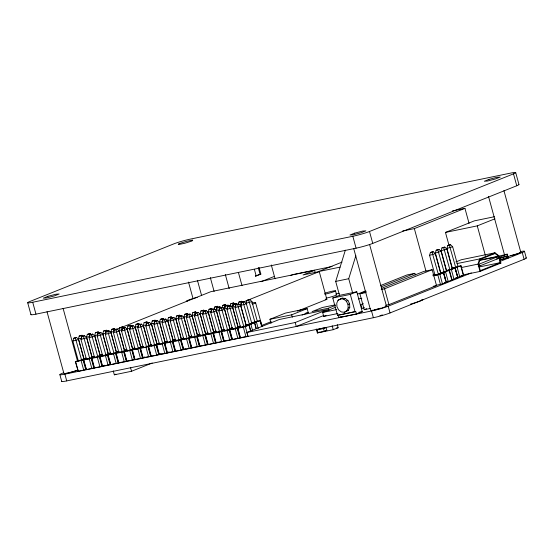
<?xml version="1.0" encoding="UTF-8"?>
<svg xmlns="http://www.w3.org/2000/svg" width="554" height="554" viewBox="0 0 554 554"><rect width="100%" height="100%" fill="white"/><g stroke="black" fill="none" stroke-linecap="round" stroke-linejoin="round"><path stroke-width="0.83" d="M213.962 309.201L214.55 307.11L217.41 306.286L218.449 307.269M222.078 307.532L222.66 305.434L223.864 304.956L225.52 304.61L227.085 306.092M230.187 305.856L230.776 303.765L233.636 302.941L234.674 303.924M238.303 304.188L238.885 302.089L241.745 301.272L242.791 302.255M240.658 305.434L246.405 303.786L244.314 301.819L242.624 302.165L241.447 302.636L240.658 305.434L246.128 325.267L249.439 324.582L251.835 323.633L246.218 303.211L246.994 300.42L248.206 299.936L249.861 299.596L251.938 301.563L257.34 321.417L251.648 323.058L254.057 322.089M72.865 341.084L73.654 338.293L74.832 337.822L76.521 337.469L78.613 339.443L84.042 359.283L81.646 360.239L78.336 360.917L72.865 341.084L78.613 339.443M86.362 358.189L83.883 358.694L78.412 338.861L79.201 336.07L82.075 335.253L83.64 336.728M80.981 339.415L81.763 336.624L82.941 336.146L84.637 335.8L86.722 337.774L92.151 357.614L89.755 358.563L86.445 359.248L80.981 339.415L86.722 337.774M94.478 356.513L91.992 357.025L86.528 337.192L87.31 334.401L90.184 333.577L91.749 335.059M89.09 337.739L89.88 334.948L91.057 334.478L92.747 334.131L94.838 336.098L100.267 355.938L97.871 356.894L94.561 357.572L89.09 337.739L94.838 336.098M102.587 354.844L100.108 355.356L94.637 335.523L95.427 332.732L98.293 331.908L99.865 333.383M97.206 336.07L97.989 333.279L99.166 332.809L100.863 332.455L102.947 334.429L108.376 354.269L105.98 355.218L102.67 355.903L97.206 336.07L102.947 334.429M110.703 353.168L108.217 353.681L102.753 333.847L103.536 331.057L106.41 330.239L107.975 331.714M105.315 334.401L106.098 331.604L107.282 331.133L108.972 330.786L111.063 332.753L116.492 352.6L114.096 353.549L110.786 354.235L105.315 334.401L111.063 332.753M118.812 351.499L116.333 352.012L110.862 332.178L111.645 329.388L114.519 328.564L116.084 330.046M113.432 332.725L114.214 329.935L115.391 329.464L117.088 329.111L119.172 331.084L124.602 350.924L122.205 351.88L118.895 352.559L113.432 332.725L119.172 331.084M126.921 349.83L124.442 350.343L118.978 330.509L119.761 327.712L122.635 326.895L124.2 328.37M121.541 331.057L122.323 328.266L123.507 327.795L125.197 327.442L127.288 329.415L132.711 349.255L130.315 350.204L127.005 350.89L121.541 331.057L127.288 329.415M135.037 348.154L132.551 348.667L127.088 328.834L127.87 326.043L130.744 325.219L132.309 326.701M129.65 329.381L130.439 326.59L131.617 326.119L133.313 325.773L135.398 327.739L140.827 347.58L138.431 348.535L135.121 349.214L129.65 329.381L135.398 327.739M143.147 346.485L140.668 346.998L135.197 327.165L135.986 324.374L138.86 323.55L140.425 325.032M137.766 327.712L138.548 324.921L139.726 324.45L141.422 324.097L143.514 326.071L148.936 345.911L146.54 346.859L143.23 347.545L137.766 327.712L143.514 326.071M151.263 344.81L148.777 345.322L143.313 325.489L144.095 322.698L146.969 321.881L148.015 322.864M145.875 326.043L146.665 323.245L147.842 322.774L149.538 322.428L151.623 324.395L157.052 344.242L154.656 345.19L151.346 345.876L145.875 326.043L151.623 324.395M159.372 343.141L156.893 343.653L151.422 323.82L152.212 321.029L155.085 320.205L156.65 321.687M153.991 324.367L154.774 321.576L155.951 321.105L157.648 320.759L159.732 322.726L165.161 342.566L162.765 343.522L159.455 344.2L153.991 324.367L159.732 322.726M167.488 341.472L165.002 341.984L159.538 322.151L160.321 319.353L163.195 318.536L164.76 320.011M162.1 322.698L162.89 319.907L164.067 319.436L165.757 319.083L167.848 321.057L173.277 340.897L170.881 341.846L167.571 342.531L162.1 322.698L167.848 321.057M175.597 339.796L173.118 340.308L167.647 320.475L168.437 317.684L171.304 316.867L172.349 317.851M170.216 321.022L170.999 318.231L172.176 317.761L173.873 317.414L175.957 319.381L181.387 339.221L178.99 340.177L175.68 340.855L170.216 321.022L175.957 319.381M183.713 338.127L181.227 338.639L175.763 318.806L176.546 316.015L179.42 315.191L180.985 316.673M178.326 319.353L179.115 316.563L180.292 316.092L181.982 315.738L184.073 317.712L189.503 337.552L187.107 338.501L183.796 339.187L178.326 319.353L184.073 317.712M191.822 336.451L189.343 336.964L183.873 317.13L184.662 314.34L187.529 313.522L188.575 314.506M186.442 317.684L187.224 314.887L188.402 314.416L190.098 314.07L192.183 316.036L197.612 335.883L195.216 336.832L191.906 337.518L186.442 317.684L192.183 316.036M199.939 334.782L197.453 335.295L191.989 315.461L192.771 312.671L195.645 311.847L196.691 312.837M194.551 316.009L195.333 313.218L196.518 312.747L198.207 312.401L200.299 314.367L205.728 334.207L203.325 335.163L200.015 335.842L194.551 316.009L200.299 314.367M208.048 333.113L205.569 333.626L200.098 313.793L200.88 310.995L203.754 310.178L204.8 311.161M202.667 314.34L203.45 311.549L204.627 311.078L206.323 310.725L208.408 312.698L213.837 332.538L211.441 333.487L208.131 334.173L202.667 314.34L208.408 312.698M216.157 331.437L213.678 331.95L208.214 312.117L208.996 309.326L211.87 308.509L212.909 309.492M210.776 312.664L211.559 309.873L212.743 309.402L214.433 309.056L216.524 311.023L221.946 330.863L219.55 331.818L216.24 332.497L210.776 312.664L216.524 311.023M224.273 329.769L221.787 330.281L216.323 310.448L217.106 307.657L219.98 306.833L221.545 308.315M218.885 310.995L219.675 308.204L220.852 307.733L222.549 307.38L224.633 309.354L230.062 329.194L227.666 330.142L224.356 330.828L218.885 310.995L224.633 309.354M232.382 328.093L229.903 328.605L224.432 308.772L225.222 305.981L228.096 305.164L229.134 306.147M227.002 309.326L227.784 306.528L228.961 306.057L230.658 305.711L232.742 307.678L238.172 327.525L235.775 328.474L232.465 329.159L227.002 309.326L232.742 307.678M240.498 326.424L238.012 326.936L232.548 307.103L233.331 304.312L236.205 303.488L237.251 304.478M235.111 307.65L235.9 304.859L237.077 304.388L238.767 304.042L240.858 306.009L246.288 325.849L243.892 326.805L240.581 327.483L235.111 307.65L240.858 306.009M429.585 255.346L430.368 252.555L431.545 252.084L433.242 251.738L435.326 253.704L440.721 273.558L438.401 274.493L435.015 275.193L429.585 255.346L435.326 253.704M435.361 253.033L436.15 250.242L437.328 249.771L439.017 249.425L441.109 251.391L446.496 271.245L444.176 272.18L440.79 272.88L435.361 253.033L441.109 251.391M441.143 250.72L441.926 247.929L443.103 247.458L444.8 247.112L446.884 249.078L452.272 268.932L449.959 269.867L446.566 270.567L441.143 250.72L446.884 249.078M446.919 248.414L447.701 245.616L448.885 245.145L450.575 244.799L452.666 246.765L458.054 266.619L455.734 267.554L452.348 268.254L446.919 248.414L452.666 246.765M339.477 295.227L335.696 281.411L345.35 250.145M352.517 292.526L348.736 278.71L355.855 255.671M480.041 271.432L478.033 264.099L479.688 258.926L494.999 252.797L498.877 255.761L500.885 263.088L480.041 271.432L463.192 274.902M338.106 300.24L336.763 303.128L336.95 306.653L338.612 309.873L341.306 311.923L344.311 312.262L345.925 311.611L348.438 310.143L349.782 307.255L349.595 303.731L347.94 300.51L345.239 298.461L342.233 298.121L338.106 300.24L342.233 298.121M344.311 312.262L346.818 310.787L348.161 307.906L347.981 304.381L346.319 301.161L343.625 299.105L340.62 298.772M78.336 360.917L79.88 360.294M83.883 358.694L85.427 358.071M86.445 359.248L87.989 358.625M91.992 357.025L93.536 356.402M94.561 357.572L96.105 356.949M100.108 355.356L101.652 354.733M102.67 355.903L104.214 355.28M108.217 353.681L109.761 353.057M110.786 354.235L112.33 353.604M116.333 352.012L117.877 351.388M118.895 352.559L120.44 351.935M124.442 350.343L125.987 349.712M127.005 350.89L132.711 349.255M132.551 348.667L134.103 348.044M135.121 349.214L136.665 348.591M140.668 346.998L142.212 346.375M151.346 345.876L153.666 344.934M167.571 342.531L169.891 341.596M173.118 340.308L175.438 339.373M175.68 340.855L178 339.921M183.796 339.187L186.109 338.252M189.343 336.964L191.656 336.029M191.906 337.518L194.225 336.576M197.453 335.295L199.772 334.36M200.015 335.842L202.335 334.907M205.569 333.626L207.882 332.684M208.131 334.173L210.451 333.238M213.678 331.95L215.998 331.015M216.24 332.497L218.56 331.562M221.787 330.281L224.107 329.346M224.356 330.828L226.676 329.893M229.903 328.605L232.223 327.67M232.465 329.159L234.785 328.217M238.012 326.936L240.332 326.001M240.581 327.483L242.901 326.548M246.128 325.267L248.448 324.325M357.365 294.188L365.28 291.002M73.654 338.293L76.521 337.469M79.201 336.07L82.075 335.253M81.763 336.624L84.637 335.8M87.31 334.401L90.184 333.577M89.88 334.948L92.747 334.131M95.427 332.732L98.293 331.908M97.989 333.279L100.863 332.455M103.536 331.057L106.41 330.239M106.098 331.604L108.972 330.786M111.645 329.388L114.519 328.564M114.214 329.935L117.088 329.111M119.761 327.712L122.635 326.895M109.858 332.095L111.458 331.451M115.461 329.852L210.749 291.716L314.589 270.317L315.261 272.769M122.323 328.266L125.197 327.442M127.87 326.043L130.744 325.219M130.439 326.59L133.313 325.773M135.986 324.374L138.86 323.55M513.496 173.859A12.389 1.06 -15.3 0 0 510.691 173.09L190.576 239.058A12.389 1.06 -15.3 0 0 173.908 243.836L29.909 301.473A12.389 1.06 -15.3 0 0 32.714 302.242L352.829 236.274A12.389 1.06 -15.3 0 0 369.497 231.496L513.496 173.859L516.75 185.763L372.752 243.4A12.389 1.06 -15.3 0 1 356.084 248.178L35.968 314.146A12.389 1.06 -15.3 0 1 31.253 314.284M138.548 324.921L141.422 324.097M144.095 322.698L146.969 321.881M146.665 323.245L149.538 322.428M152.212 321.029L155.085 320.205M154.774 321.576L157.648 320.759M160.321 319.353L163.195 318.536M162.89 319.907L165.757 319.083M168.437 317.684L171.304 316.867M170.999 318.231L173.873 317.414M176.546 316.015L179.42 315.191M179.115 316.563L181.982 315.738M184.662 314.34L187.529 313.522M187.224 314.887L190.098 314.07M192.771 312.671L195.645 311.847M195.333 313.218L198.207 312.401M200.88 310.995L203.754 310.178M87.006 358.528L83.121 360.079L85.725 369.601L78.273 371.298L75.33 361.686L78.439 360.439M290.497 275.539L292.872 274.59L332.068 266.509M203.45 311.549L206.323 310.725M208.996 309.326L211.87 308.509M214.55 307.11L217.41 306.286M94.665 357.095L91.23 358.41L93.841 367.932L86.389 369.629L83.446 360.01L86.549 358.77M402.599 231.018L414.344 228.594L464.945 208.339L469.051 223.345M211.559 309.873L214.433 309.056M217.106 307.657L219.98 306.833M222.66 305.434L225.52 304.61M314.589 270.317L303.031 274.943L319.256 271.599L326.853 299.375L297.443 311.147M219.675 308.204L222.549 307.38M225.222 305.981L228.096 305.164M230.776 303.765L233.636 302.941M104.602 365.259L99.949 366.831L94.159 367.863L91.555 358.341L97.345 357.309L102.774 355.426M107.455 355.066L110.059 364.587L102.275 366.194L99.672 356.672L105.454 355.64L111.34 353.507M227.784 306.528L230.658 305.711M233.331 304.312L236.205 303.488M238.885 302.089L241.745 301.272M118.999 352.081L115.571 353.39L118.175 362.918L110.724 364.615L107.781 354.996L110.89 353.757M63.682 372.752L62.076 373.396A12.389 1.06 -15.3 0 0 64.88 374.165L371.519 310.974A12.389 1.06 -15.3 0 0 388.188 306.196L471.329 272.914M342.026 262.118L318.252 271.633L340.024 267.146M237.091 304.485L238.691 303.841M242.68 302.249L319.256 271.599M235.9 304.859L238.767 304.042M241.447 302.636L244.314 301.819M246.994 300.42L249.861 299.596M77.484 370.321L67.242 373.334L63.932 373.562L47.014 311.722M123.68 351.721L126.284 361.243L118.501 362.849L115.897 353.327L121.679 352.296L127.115 350.412M251.938 301.563L246.218 303.211M131.797 350.052L134.4 359.574L126.61 361.18L124.006 351.651L129.795 350.627L135.675 348.494M144.843 356.97L140.508 358.473L134.726 359.504L132.115 349.983L135.224 348.736M132.115 349.983L137.904 348.951L143.334 347.067M148.015 346.707L150.626 356.229L142.835 357.836L140.231 348.314L146.021 347.282L151.9 345.149M161.069 353.625L156.734 355.135L150.951 356.167L148.34 346.638L154.13 345.606L160.016 343.48M169.178 351.956L164.85 353.459L159.06 354.491L156.457 344.969L159.559 343.722M156.457 344.969L162.246 343.937L167.675 342.053M172.356 341.693L174.96 351.215L167.169 352.822L164.566 343.293L170.355 342.268L176.241 340.135M449.059 245.54L445.464 232.424L474.356 220.859L494.445 216.718M185.403 348.611L181.075 350.114L175.286 351.146L172.682 341.624L178.464 340.592L184.35 338.466M192.009 337.04L188.582 338.349L191.185 347.87L183.734 349.567L180.791 339.955L183.9 338.709M196.691 336.68L199.295 346.202L191.511 347.808L188.907 338.279L194.689 337.248L200.576 335.122M204.807 335.004L207.411 344.526L199.62 346.132L197.016 336.61L202.806 335.579L207.909 333.764M445.464 232.424L477.264 225.866L494.923 218.802M216.351 332.026L212.916 333.335L215.52 342.857L208.069 344.553L205.125 334.935L208.235 333.695M221.032 331.659L223.636 341.188L215.845 342.788L213.242 333.266L219.031 332.234L224.91 330.108M113.251 370.841L114.339 374.809L115.931 374.172M229.141 329.99L231.745 339.512L223.961 341.119L221.351 331.597L227.14 330.565L232.251 328.744M240.685 327.005L237.251 328.321L239.861 337.843L232.41 339.54L229.467 329.921L232.569 328.681M114.339 374.809L131.54 371.27L152.198 363.002M245.367 326.645L247.97 336.167L240.187 337.774L237.576 328.252L243.365 327.22L249.252 325.094L250.768 330.648M245.796 325.641L254.798 322.871L256.315 328.425M251.343 323.418L260.345 320.655L261.862 326.209M430.368 252.555L433.242 251.738M436.15 250.242L439.017 249.425M441.926 247.929L444.8 247.112M447.701 245.616L450.575 244.799M271.031 323.259L269.943 319.291L285.428 313.093L307.165 308.613L308.253 312.581L302.062 315.06M215.845 342.788L217.397 342.171M261.661 325.468L271.204 321.645M246.862 332.476L279.216 319.519L327.566 309.561L295.206 322.511L246.862 332.476L247.943 336.444M356.444 313.945L355.779 311.514L337.538 315.413L332.774 298.004L339.277 295.4L356.797 291.792L362.226 311.632L356.444 313.945L338.923 317.553L338.259 315.129L354.948 311.687M269.943 319.291L291.681 314.81L307.165 308.613M332.774 298.004L350.301 294.389L356.797 291.792M343.625 299.105L345.239 298.461M370.46 308.405L364.227 309.686L359.885 293.814L366.277 291.259M380.66 285.497L407.038 274.943L414.821 273.337L415.258 274.929M381.256 286.771L414.821 273.337M335.246 304.845L322.262 307.518L312.096 311.59L328.321 308.246L335.357 305.427M346.319 301.161L347.94 300.51M381.699 288.295L423.755 271.46L432.189 269.722L436.531 285.594L388.922 304.652L385.549 305.351M337.885 313.516L323.737 316.438L322.65 312.47L335.315 307.394M381.207 289.479L384.58 288.779L432.189 269.722M347.981 304.381L349.595 303.731M455.935 261.883L461.295 259.743L494.999 252.797M323.917 315.42L296.293 326.479L295.206 322.511M323.737 316.438L326.112 315.482M348.161 307.906L349.782 307.255M432.653 275.082L434.204 274.459M433.602 275.324L435.936 274.396M363.313 303.627L360.938 304.575L362.025 308.543L364.4 307.595M346.818 310.787L348.438 310.143M433.166 275.878L439.834 274.341L443.719 272.79L446.323 282.311L442.445 283.87L436.545 285.241M440.499 273.247L449.502 270.477L449.162 270.387L451.552 279.112M446.046 271.024L455.277 268.164L457.881 277.686L452.002 279.818M452.057 268.621L461.053 265.851L463.663 275.373L455.443 277.983M337.538 315.413L338.259 315.129M494.992 253.483L480.034 259.473L478.524 264.189L480.29 270.643L500.297 262.638L498.531 256.183L494.992 253.483L493.309 253.829M338.923 317.553L341.091 316.687M364.227 309.686L366.623 308.73M479.923 265.878L498.247 258.545L497.734 256.696L479.411 264.029L479.923 265.878L478.234 266.232M498.932 256.156L507.208 254.154L508.295 258.122M316.999 329.921L319.582 328.889L326.071 327.553L326.832 330.329L324.249 331.361L317.761 332.698L316.999 329.921L323.494 328.584L326.071 327.553M498.898 257.485L507.208 254.154M500.047 258.185L506.993 256.038L507.422 257.624L503.724 259.106L500.484 259.778L500.047 258.185L506.993 256.038M317.761 332.698L319.049 332.178M316.272 328.986L317.359 332.954L319.436 332.123M500.484 259.778L502.7 258.884M443.615 272.603L446.219 282.131L452.106 279.999L449.391 270.29M503.932 190.624L520.85 252.465L516.224 254.314L508.295 256.398M499.978 261.453L522.242 252.541L524.091 259.286L390.037 312.941A12.389 1.06 -15.3 0 1 373.368 317.719L66.722 380.91A12.389 1.06 -15.3 0 1 61.757 381.263M317.359 332.954L333.259 329.678L338.113 327.733L337.241 324.561M260.851 274.078L255.38 276.107L260.851 274.078L259.043 267.464M261.031 281.709L274.424 276.377M452.348 268.254L454.744 267.298M435.015 275.193L436.607 274.555M440.79 272.88L442.39 272.243M446.566 270.567L452.272 268.932M75.33 361.686L83.121 360.079M83.446 360.01L91.23 358.41M107.781 354.996L115.571 353.39M180.791 339.955L188.582 338.349M205.125 334.935L212.916 333.335M229.467 329.921L237.251 328.321M452.362 210.936L464.945 208.339M335.696 281.411L348.736 278.71M214.599 309.728L217.078 309.215M222.708 308.059L225.194 307.546L224.315 305.095M230.824 306.39L233.303 305.877L232.431 303.426M238.933 304.714L241.412 304.201M150.487 323.882L152.177 323.529M166.546 320.565L168.236 320.219M175.002 318.827L176.691 318.481M191.068 315.517L192.757 315.171M207.134 312.207L208.823 311.854M78.412 338.861L81.805 338.169L80.891 335.724M86.528 337.192L89.069 336.666M94.637 335.523L98.023 334.824M102.753 333.847L106.139 333.148L105.232 330.71M110.862 332.178L114.249 331.479L113.341 329.034M118.978 330.509L122.365 329.81M127.088 328.834L130.474 328.134L129.567 325.697M135.197 327.165L138.59 326.465L137.676 324.021M143.313 325.489L146.699 324.796M151.422 323.82L154.815 323.12L153.901 320.676M159.538 322.151L162.924 321.452M167.647 320.475L171.034 319.776M175.763 318.806L179.15 318.107L178.243 315.662M183.873 317.13L187.259 316.438M191.989 315.461L195.375 314.762L194.468 312.317M200.098 313.793L203.484 313.093L202.577 310.649M208.214 312.117L211.6 311.417M216.323 310.448L219.709 309.748L218.802 307.304M224.432 308.772L227.826 308.079L226.911 305.635M232.548 307.103L235.935 306.404M456.939 263.607L479.688 258.926M479.155 260.179L498.531 256.183M479.203 260.512L497.734 256.696M457.604 266.398L461.053 265.851M456.399 266.959L458.054 266.619M496.557 258.891L498.247 258.545M451.829 268.711L455.277 268.164M504.992 258.129L507.422 257.624M461.184 267.575L478.033 264.099M335.869 293.994L339.221 293.301M443.186 271.924L446.496 271.245M439.488 273.503L443.719 272.79M438.235 274.071L440.721 273.558M479.231 266.98L500.297 262.638M498.358 263.607L500.885 263.088M325.233 299.707L326.853 299.375M359.885 293.814L366.118 292.533M460.99 275.767L463.663 275.373M358.473 298.938L361.804 298.246M256.89 321.202L260.345 320.655M444.433 282.54L446.323 282.311M249.293 324.152L251.835 323.633M433.159 286.293L436.531 285.594M305.746 313.1L308.253 312.581M81.992 359.394L86.666 358.431M91.666 357.406L94.782 356.762M98.217 356.056L102.892 355.093M106.333 354.38L111.001 353.417M116.001 352.386L119.117 351.748M124.11 350.717L127.226 350.073M132.226 349.048L135.342 348.404M140.335 347.372L143.451 346.735M148.451 345.703L151.567 345.059M156.56 344.027L159.677 343.39M164.677 342.358L167.793 341.714M172.786 340.689L175.902 340.045M180.902 339.013L184.011 338.376M189.011 337.344L192.127 336.7M197.127 335.669L200.236 335.031M205.236 334L208.352 333.356M213.345 332.331L216.462 331.687M221.462 330.655L224.578 330.018M229.571 328.986L232.687 328.342M237.687 327.31L240.803 326.673M80.655 359.982L84.042 359.283M88.765 358.313L92.151 357.614M96.874 356.637L100.267 355.938M104.99 354.969L108.376 354.269M113.099 353.293L116.492 352.6M121.215 351.624L124.602 350.924M137.44 348.279L140.827 347.58M147.246 346.257L148.936 345.911M155.355 344.588L157.052 344.242M163.472 342.919L165.161 342.566M171.581 341.243L173.277 340.897M178.845 339.747L181.387 339.221M195.915 336.23L197.612 335.883M203.186 334.734L205.728 334.207M212.14 332.885L213.837 332.538M219.412 331.389L221.946 330.863M228.366 329.54L230.062 329.194M236.482 327.871L238.172 327.525M243.746 326.375L246.288 325.849M322.65 312.47L336.797 309.548M358.888 312.317L362.226 311.632M336.437 328.079L338.113 327.733M325.205 330.662L326.832 330.329M254.882 321.922L257.34 321.417M519.195 252.582L520.85 252.465M457.881 277.686L455.159 268.863M254.798 322.871L254.459 322.781L255.983 328.335M249.252 325.094L248.912 324.997L250.436 330.558M449.398 245.27L455.734 267.554M443.622 247.583L449.959 269.867M437.84 249.896L444.176 272.18M432.065 252.208L438.401 274.493M243.137 302.29L249.439 324.582M237.59 304.513L243.892 326.805M235.028 303.959L235.706 305.794M229.481 306.182L235.775 328.474M221.365 307.851L227.666 330.142M213.255 309.527L219.55 331.818M210.686 308.98L211.372 310.808M205.139 311.196L211.441 333.487M197.03 312.872L203.325 335.163M188.921 314.54L195.216 336.832M186.352 313.993L187.037 315.822M180.805 316.209L187.107 338.501M172.696 317.885L178.99 340.177M170.126 317.338L170.812 319.166M164.58 319.554L170.881 341.846M162.017 319.007L162.696 320.842M156.47 321.23L162.765 343.522M148.354 322.899L154.656 345.19M145.792 322.352L146.471 324.18M140.245 324.568L146.54 346.859M132.129 326.244L138.431 348.535M124.02 327.913L130.315 350.204M121.458 327.366L122.136 329.201M115.911 329.588L122.205 351.88M107.795 331.257L114.096 353.549M99.685 332.926L105.98 355.218M97.116 332.379L97.802 334.214M91.569 334.602L97.871 356.894M89.007 334.055L89.914 336.493M83.46 336.271L89.755 358.563M75.344 337.947L81.646 360.239M248.649 300.081L254.985 322.359M240.54 301.75L241.198 303.592M216.205 306.764L216.863 308.606M515.705 172.585L518.959 184.489M524.458 251.267L526.3 258.012M488.517 196.441L504.535 254.985M503.295 257.52L503.724 259.106M477.264 225.866L485.346 255.394M460.72 265.761L463.109 274.486M457.175 267.402L459.778 276.931M455.173 267.977L457.777 277.506M451.392 269.715L453.996 279.244M445.617 272.028L448.221 281.557M443.387 272.7L444.253 275.871M444.689 277.457L445.34 279.839M439.834 274.341L442.445 283.87M437.84 274.916L440.444 284.444M414.344 228.594L425.971 271.093M369.497 231.496L372.752 243.4M384.58 288.779L388.922 304.652M388.188 306.196L390.037 312.941M369.573 244.404L386.491 306.244L381.872 308.093L373.943 310.178L370.633 310.413L353.715 248.566M352.829 236.274L356.084 248.178M371.519 310.974L373.368 317.719M350.301 294.389L355.066 311.805M335.537 290.898L336.624 294.867M328.321 308.246L328.972 310.628M332.171 325.71L333.259 329.678M323.494 328.584L324.249 331.361M291.681 314.81L292.332 317.193M271.301 264.964L275.089 278.821M258.233 267.63L260.048 274.244M254.376 269.327L256.183 275.94M255.609 302.809L262.111 326.569M260.006 320.558L261.53 326.112M256.46 322.206L258.199 328.557M238.455 272.63L242.022 285.663M250.914 324.429L252.652 330.773M243.365 327.22L245.969 336.742M225.346 274.562L229.204 288.669M237.915 328.342L240.519 337.864M235.256 328.889L237.86 338.418M229.799 330.018L232.41 339.54M227.14 330.565L229.744 340.087M210.326 277.561L214.114 291.418M221.69 331.687L224.294 341.209M219.031 332.234L221.635 341.756M213.574 333.356L216.185 342.884M197.439 280.317L201.524 295.254M210.915 333.91L213.519 343.432M205.465 335.031L208.069 344.553M188.512 282.083L193.021 298.571M202.806 335.579L205.409 345.1M197.356 336.7L199.959 346.222M194.689 337.248L197.3 346.776M189.239 338.376L191.843 347.898M186.58 338.923L189.184 348.445M181.13 340.045L183.734 349.567M180.466 340.017L183.076 349.546M178.464 340.592L181.075 350.114M173.014 341.714L175.618 351.243M170.355 342.268L172.959 351.79M164.905 343.39L167.509 352.912M164.24 343.362L166.851 352.884M162.246 343.937L164.85 353.459M156.789 345.059L159.4 354.581M156.131 345.038L158.735 354.56M154.13 345.606L156.734 355.135M148.68 346.735L151.284 356.257M146.021 347.282L148.624 356.804M140.564 348.404L143.174 357.926M139.906 348.376L142.51 357.905M137.904 348.951L140.508 358.473M132.454 350.073L135.058 359.601M129.795 350.627L132.399 360.148M130.522 367.544L131.54 371.27M124.345 351.748L126.949 361.27M121.679 352.296L124.29 361.817M116.229 353.417L118.833 362.939M113.57 353.964L116.174 363.493M108.12 355.093L110.724 364.615M105.454 355.64L108.065 365.162M100.004 356.762L102.608 366.284M99.346 356.734L101.95 366.263M97.345 357.309L99.949 366.831M91.895 358.431L94.499 367.96M89.236 358.985L91.839 368.507M83.779 360.107L86.389 369.629M81.119 360.654L83.723 370.176M63.101 308.377L77.539 361.153M75.669 361.776L78.273 371.298M64.88 374.165L66.722 380.91M59.867 374.67L61.716 381.415M32.714 302.242L35.968 314.146M27.7 302.747L30.955 314.651M518.447 184.344A12.389 1.06 -15.3 0 1 516.75 185.763M525.781 257.866A12.389 1.06 -15.3 0 1 524.091 259.286M520.656 251.53A12.389 1.06 -15.3 0 1 522.242 252.541M187.204 301.383A10.325 0.879 -15.3 0 1 197.21 297.373M251.474 303.1A10.325 0.879 -15.3 0 1 252.437 304.257M324.589 293.315A7.022 0.602 -15.3 0 1 333.723 290.898A7.022 0.602 -15.3 0 1 333.882 291.688A7.022 0.602 -15.3 0 1 324.783 294.25M336.105 294.693A7.022 0.602 -15.3 0 1 334.11 295.968A7.022 0.602 -15.3 0 1 325.87 298.218M517.131 253.684A5.367 0.457 -15.3 0 1 515.068 254.397M514.444 254.591A5.367 0.457 -15.3 0 1 510.677 255.588M380.55 308.19A4.958 0.422 -15.3 0 1 378.929 308.668M378.105 308.89A4.958 0.422 -15.3 0 1 376.498 309.284M375.792 309.437A4.958 0.422 -15.3 0 1 374.213 309.693M76.736 370.481A6.191 0.526 -15.3 0 1 66.432 373.181M421.802 299.472A12.389 1.06 -15.3 0 1 410.549 304.077M382.392 314.935A4.958 0.422 -15.3 0 1 379.954 315.635M179.018 243.677L178.263 244.612L184.752 243.275L192.003 241.004L192.757 240.069L186.269 241.412L179.018 243.677M47.928 296.314L43.309 298.17L46.619 297.934L54.548 295.85L59.167 294.001L55.864 294.236L47.928 296.314M354.629 233.165L350.003 235.014L353.313 234.785L361.243 232.701L365.869 230.852L362.558 231.08L354.629 233.165M488.981 179.385L484.355 181.234L487.665 181.006L495.601 178.921L500.22 177.072L496.91 177.301L488.981 179.385"/></g></svg>
